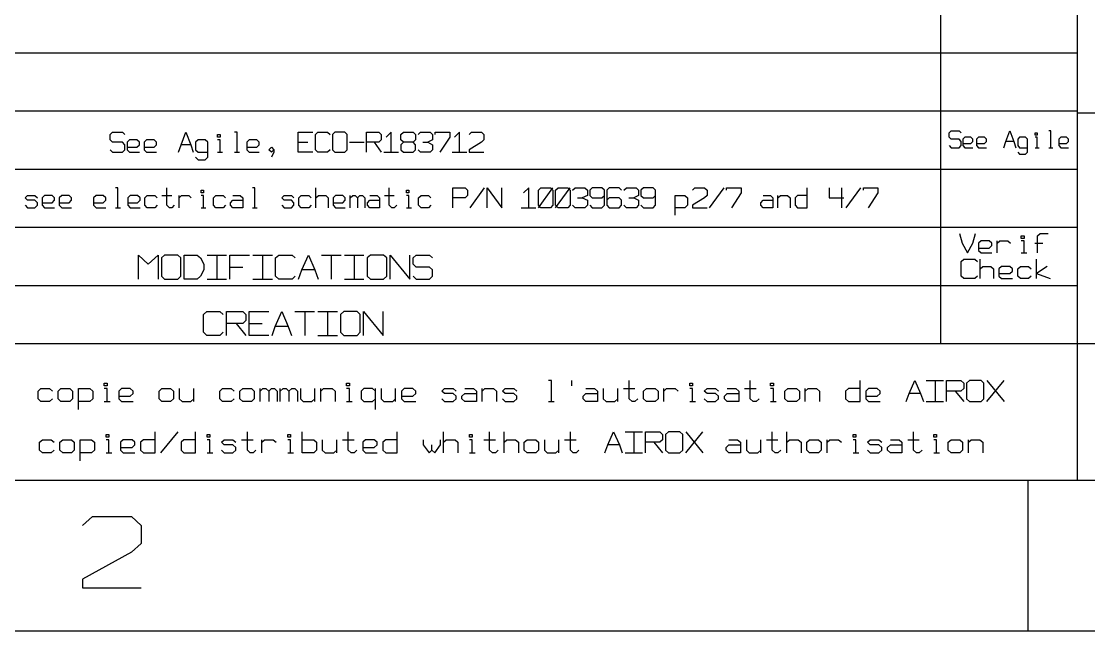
# Model space of a CAD drawing. Extents: x -262 to 926, y -118 to 722.
# Drawn here: x 462.1 to 638.6, y -118.3 to -17.5 of the extents above; entities that cross this region are included whole.
import ezdxf

# ---------------------------------------------------------------- set-up
doc = ezdxf.new("R2010")
doc.units = 0
doc.layers.add('1', color=1, linetype='CONTINUOUS')

msp = doc.modelspace()

# ---------------------------------------------------------------- linework, layer by layer
at = {"layer": '1'}
for p, q in [((614.18, -70.8), (614.18, 65.02)), ((636.8, -93.43), (636.8, 65.02)), ((353.88, -22.7), (636.8, -22.7)), ((353.88, -32.3), (636.8, -32.3)), ((636.8, -32.6), (899.93, -32.6)), ((476.8, -36.23), (477.2, -35.83)), ((476.8, -37.08), (476.8, -36.23)), ((477.2, -35.83), (478.83, -35.83)), ((478.83, -35.83), (479.23, -36.23)), ((488.53, -37.9), (489.33, -35.83)), ((489.33, -35.83), (490.13, -37.9)), ((494.58, -36.65), (494.58, -36.23)), ((494.58, -36.23), (494.98, -36.23)), ((494.98, -36.65), (494.58, -36.65)), ((494.98, -36.23), (494.98, -36.65)), ((497.8, -35.83), (497.4, -35.83)), ((497.8, -39.13), (497.8, -35.83)), ((507.93, -39.13), (507.93, -35.83)), ((507.93, -35.83), (510.35, -35.83)), ((510.75, -36.23), (511.15, -35.83)), ((510.75, -38.73), (510.75, -36.23)), ((511.15, -35.83), (512.78, -35.83)), ((512.78, -35.83), (513.18, -36.23)), ((513.98, -35.83), (513.58, -36.23)), ((513.58, -36.23), (513.58, -38.73)), ((515.6, -35.83), (513.98, -35.83)), ((516, -36.23), (515.6, -35.83)), ((516, -38.73), (516, -36.23)), ((519.23, -39.13), (519.23, -35.83)), ((519.23, -35.83), (521.25, -35.83)), ((521.25, -35.83), (521.65, -36.23)), ((521.65, -36.23), (521.65, -37.08)), ((523.28, -35.83), (522.48, -36.65)), ((523.28, -39.13), (523.28, -35.83)), ((524.9, -36.23), (525.3, -35.83)), ((524.9, -37.08), (524.9, -36.23)), ((525.3, -35.83), (526.9, -35.83)), ((526.9, -35.83), (527.33, -36.23)), ((527.33, -36.23), (527.33, -37.08)), ((527.73, -36.23), (528.13, -35.83)), ((528.13, -35.83), (529.75, -35.83)), ((529.75, -35.83), (530.15, -36.23)), ((530.15, -36.23), (530.15, -37.08)), ((530.55, -36.23), (530.55, -35.83)), ((530.55, -35.83), (532.98, -35.83)), ((532.98, -36.65), (531.35, -39.13)), ((532.98, -35.83), (532.98, -36.65)), ((534.6, -35.83), (533.78, -36.65)), ((534.6, -39.13), (534.6, -35.83)), ((536.2, -36.23), (536.6, -35.83)), ((536.6, -35.83), (538.23, -35.83)), ((538.23, -35.83), (538.63, -36.23)), ((538.63, -36.23), (538.63, -37.08)), ((615.58, -35.93), (615.9, -35.58)), ((615.58, -36.65), (615.58, -35.93)), ((615.9, -37), (615.58, -36.65)), ((615.9, -35.58), (617.2, -35.58)), ((617.2, -37), (615.9, -37)), ((617.2, -35.58), (617.53, -35.93)), ((617.53, -37.35), (617.2, -37)), ((618.18, -36.65), (617.85, -37)), ((617.85, -37), (617.85, -38.05)), ((619.15, -36.65), (618.18, -36.65)), ((619.48, -37), (619.15, -36.65)), ((619.48, -37.35), (619.48, -37)), ((620.43, -36.65), (620.1, -37)), ((620.1, -37), (620.1, -38.05)), ((621.4, -36.65), (620.43, -36.65)), ((621.73, -37), (621.4, -36.65)), ((621.73, -37.35), (621.73, -37)), ((624.95, -37.35), (625.6, -35.58)), ((625.6, -35.58), (626.25, -37.35)), ((627.23, -36.65), (626.9, -37)), ((626.9, -37), (626.9, -38.05)), ((628.2, -36.65), (627.23, -36.65)), ((628.53, -37), (628.2, -36.65)), ((628.53, -39.13), (628.53, -37)), ((629.8, -36.3), (629.8, -35.93)), ((629.8, -35.93), (630.13, -35.93)), ((630.13, -36.3), (629.8, -36.3)), ((630.13, -36.65), (629.8, -36.65)), ((630.13, -35.93), (630.13, -36.3)), ((630.13, -38.43), (630.13, -36.65)), ((632.4, -35.58), (632.08, -35.58)), ((632.4, -38.43), (632.4, -35.58)), ((634.03, -36.65), (633.7, -37)), ((633.7, -37), (633.7, -38.05)), ((634.98, -36.65), (634.03, -36.65)), ((635.3, -37), (634.98, -36.65)), ((635.3, -37.35), (635.3, -37)), ((477.2, -37.48), (476.8, -37.08)), ((476.8, -38.73), (477.2, -39.13)), ((478.83, -37.48), (477.2, -37.48)), ((479.23, -37.9), (478.83, -37.48)), ((478.83, -39.13), (479.23, -38.73)), ((479.23, -38.73), (479.23, -37.9)), ((480.03, -37.08), (479.63, -37.48)), ((479.63, -37.48), (479.63, -38.73)), ((479.63, -38.3), (481.25, -38.3)), ((479.63, -38.73), (480.03, -39.13)), ((481.25, -37.08), (480.03, -37.08)), ((481.65, -37.48), (481.25, -37.08)), ((481.25, -38.3), (481.65, -37.9)), ((481.65, -37.9), (481.65, -37.48)), ((482.85, -37.08), (482.45, -37.48)), ((482.45, -37.48), (482.45, -38.73)), ((482.45, -38.3), (484.08, -38.3)), ((482.45, -38.73), (482.85, -39.13)), ((484.08, -37.08), (482.85, -37.08)), ((484.48, -37.48), (484.08, -37.08)), ((484.08, -38.3), (484.48, -37.9)), ((484.48, -37.9), (484.48, -37.48)), ((488.1, -39.13), (488.53, -37.9)), ((490.13, -37.9), (488.53, -37.9)), ((490.13, -37.9), (490.53, -39.13)), ((491.35, -37.08), (490.95, -37.48)), ((490.95, -37.48), (490.95, -38.73)), ((490.95, -38.73), (491.35, -39.13)), ((492.55, -37.08), (491.35, -37.08)), ((492.95, -37.48), (492.55, -37.08)), ((492.95, -39.95), (492.95, -37.48)), ((494.98, -37.08), (494.58, -37.08)), ((494.98, -39.13), (494.98, -37.08)), ((499.83, -37.08), (499.43, -37.48)), ((499.43, -37.48), (499.43, -38.73)), ((499.43, -38.3), (501.05, -38.3)), ((499.43, -38.73), (499.83, -39.13)), ((501.05, -37.08), (499.83, -37.08)), ((501.45, -37.48), (501.05, -37.08)), ((501.05, -38.3), (501.45, -37.9)), ((501.45, -37.9), (501.45, -37.48)), ((503.08, -38.73), (503.48, -38.3)), ((503.48, -39.13), (503.08, -38.73)), ((503.48, -38.3), (503.88, -38.73)), ((503.88, -38.73), (503.48, -39.13)), ((503.88, -38.73), (503.88, -39.13)), ((507.93, -37.48), (509.53, -37.48)), ((511.15, -39.13), (510.75, -38.73)), ((513.18, -38.73), (512.78, -39.13)), ((513.58, -38.73), (513.98, -39.13)), ((515.6, -39.13), (516, -38.73)), ((516.4, -37.48), (518.83, -37.48)), ((521.25, -37.48), (519.23, -37.48)), ((520.45, -37.48), (521.65, -39.13)), ((521.65, -37.08), (521.25, -37.48)), ((525.3, -37.48), (524.9, -37.08)), ((525.3, -37.48), (524.9, -37.9)), ((524.9, -37.9), (524.9, -38.73)), ((524.9, -38.73), (525.3, -39.13)), ((526.9, -37.48), (525.3, -37.48)), ((527.33, -37.08), (526.9, -37.48)), ((527.33, -37.9), (526.9, -37.48)), ((526.9, -39.13), (527.33, -38.73)), ((527.33, -38.73), (527.33, -37.9)), ((528.13, -39.13), (527.73, -38.73)), ((528.53, -37.48), (529.33, -37.48)), ((530.15, -37.08), (529.33, -37.48)), ((529.33, -37.48), (530.15, -37.9)), ((530.15, -38.73), (529.75, -39.13)), ((530.15, -37.9), (530.15, -38.73)), ((538.23, -37.48), (536.2, -38.73)), ((536.2, -38.73), (536.2, -39.13)), ((538.63, -37.08), (538.23, -37.48)), ((615.58, -38.05), (615.9, -38.43)), ((615.9, -38.43), (617.2, -38.43)), ((617.2, -38.43), (617.53, -38.05)), ((617.53, -38.05), (617.53, -37.35)), ((617.85, -37.7), (619.15, -37.7)), ((617.85, -38.05), (618.18, -38.43)), ((618.18, -38.43), (619.48, -38.43)), ((619.15, -37.7), (619.48, -37.35)), ((620.1, -37.7), (621.4, -37.7)), ((620.1, -38.05), (620.43, -38.43)), ((620.43, -38.43), (621.73, -38.43)), ((621.4, -37.7), (621.73, -37.35)), ((624.63, -38.43), (624.95, -37.35)), ((626.25, -37.35), (624.95, -37.35)), ((626.25, -37.35), (626.58, -38.43)), ((626.9, -38.05), (627.23, -38.43)), ((627.23, -38.43), (628.53, -38.43)), ((629.8, -38.43), (630.45, -38.43)), ((632.08, -38.43), (632.73, -38.43)), ((633.7, -37.7), (634.98, -37.7)), ((633.7, -38.05), (634.03, -38.43)), ((634.03, -38.43), (635.3, -38.43)), ((634.98, -37.7), (635.3, -37.35)), ((477.2, -39.13), (478.83, -39.13)), ((480.03, -39.13), (481.65, -39.13)), ((482.85, -39.13), (484.48, -39.13)), ((490.95, -39.95), (491.35, -40.38)), ((491.35, -39.13), (492.95, -39.13)), ((491.35, -40.38), (492.55, -40.38)), ((492.55, -40.38), (492.95, -39.95)), ((494.58, -39.13), (495.38, -39.13)), ((497.4, -39.13), (498.23, -39.13)), ((499.83, -39.13), (501.45, -39.13)), ((503.88, -39.13), (503.48, -39.95)), ((510.35, -39.13), (507.93, -39.13)), ((512.78, -39.13), (511.15, -39.13)), ((513.98, -39.13), (515.6, -39.13)), ((522.05, -39.13), (524.48, -39.13)), ((525.3, -39.13), (526.9, -39.13)), ((529.75, -39.13), (528.13, -39.13)), ((533.38, -39.13), (535.8, -39.13)), ((536.2, -39.13), (538.63, -39.13)), ((626.9, -39.13), (627.23, -39.48)), ((627.23, -39.48), (628.2, -39.48)), ((628.2, -39.48), (628.53, -39.13)), ((353.88, -41.93), (636.8, -41.93)), ((478.1, -45.03), (477.7, -45.03)), ((478.1, -48.33), (478.1, -45.03)), ((486.2, -47.93), (486.2, -45.03)), ((491.85, -45.85), (491.85, -45.45)), ((491.85, -45.45), (492.25, -45.45)), ((492.25, -45.85), (491.85, -45.85)), ((492.25, -45.45), (492.25, -45.85)), ((500.75, -45.03), (500.35, -45.03)), ((500.75, -48.33), (500.75, -45.03)), ((510.85, -48.33), (510.85, -45.03)), ((522.98, -47.93), (522.98, -45.03)), ((525.8, -45.85), (525.8, -45.45)), ((525.8, -45.45), (526.2, -45.45)), ((526.2, -45.85), (525.8, -45.85)), ((526.2, -45.45), (526.2, -45.85)), ((533.48, -48.33), (533.48, -45.03)), ((533.48, -45.03), (535.5, -45.03)), ((535.5, -45.03), (535.9, -45.45)), ((535.9, -45.45), (535.9, -46.28)), ((536.33, -48.33), (538.75, -45.03)), ((539.15, -48.33), (539.15, -45.03)), ((539.15, -45.03), (541.58, -48.33)), ((541.58, -48.33), (541.58, -45.03)), ((546.03, -45.03), (545.2, -45.85)), ((546.03, -48.33), (546.03, -45.03)), ((547.63, -45.45), (548.03, -45.03)), ((547.63, -48.33), (550.05, -45.03)), ((547.63, -47.93), (547.63, -45.45)), ((548.03, -45.03), (549.65, -45.03)), ((549.65, -45.03), (550.05, -45.45)), ((550.05, -45.45), (550.05, -47.93)), ((550.45, -45.45), (550.88, -45.03)), ((550.45, -48.33), (552.88, -45.03)), ((550.45, -47.93), (550.45, -45.45)), ((550.88, -45.03), (552.48, -45.03)), ((552.48, -45.03), (552.88, -45.45)), ((552.88, -45.45), (552.88, -47.93)), ((553.3, -45.45), (553.7, -45.03)), ((553.7, -45.03), (555.3, -45.03)), ((555.3, -45.03), (555.73, -45.45)), ((555.73, -45.45), (555.73, -46.28)), ((556.53, -45.03), (556.13, -45.45)), ((556.13, -45.45), (556.13, -46.28)), ((558.15, -45.03), (556.53, -45.03)), ((558.55, -45.45), (558.15, -45.03)), ((558.55, -47.93), (558.55, -45.45)), ((559.35, -45.03), (558.95, -45.45)), ((558.95, -45.45), (558.95, -47.93)), ((560.98, -45.03), (559.35, -45.03)), ((561.38, -45.45), (560.98, -45.03)), ((561.78, -45.45), (562.18, -45.03)), ((562.18, -45.03), (563.8, -45.03)), ((563.8, -45.03), (564.2, -45.45)), ((564.2, -45.45), (564.2, -46.28)), ((565, -45.03), (564.6, -45.45)), ((564.6, -45.45), (564.6, -46.28)), ((566.63, -45.03), (565, -45.03)), ((567.03, -45.45), (566.63, -45.03)), ((567.03, -47.93), (567.03, -45.45)), ((573.1, -45.45), (573.5, -45.03)), ((573.5, -45.03), (575.13, -45.03)), ((575.13, -45.03), (575.53, -45.45)), ((575.53, -45.45), (575.53, -46.28)), ((575.93, -48.33), (578.35, -45.03)), ((578.75, -45.45), (578.75, -45.03)), ((578.75, -45.03), (581.18, -45.03)), ((581.18, -45.85), (579.55, -48.33)), ((581.18, -45.03), (581.18, -45.85)), ((592.1, -48.33), (592.1, -45.03)), ((595.73, -45.03), (595.73, -46.68)), ((597.75, -45.03), (597.75, -48.33)), ((598.55, -48.33), (600.98, -45.03)), ((601.38, -45.45), (601.38, -45.03)), ((601.38, -45.03), (603.8, -45.03)), ((603.8, -45.85), (602.2, -48.33)), ((603.8, -45.03), (603.8, -45.85)), ((462.75, -46.68), (463.15, -46.28)), ((463.15, -47.1), (462.75, -46.68)), ((463.15, -46.28), (464.38, -46.28)), ((464.38, -47.1), (463.15, -47.1)), ((464.38, -46.28), (464.78, -46.68)), ((464.78, -47.5), (464.38, -47.1)), ((464.78, -47.93), (464.78, -47.5)), ((465.98, -46.28), (465.58, -46.68)), ((465.58, -46.68), (465.58, -47.93)), ((465.58, -47.5), (467.2, -47.5)), ((467.2, -46.28), (465.98, -46.28)), ((467.6, -46.68), (467.2, -46.28)), ((467.2, -47.5), (467.6, -47.1)), ((467.6, -47.1), (467.6, -46.68)), ((468.83, -46.28), (468.4, -46.68)), ((468.4, -46.68), (468.4, -47.93)), ((468.4, -47.5), (470.03, -47.5)), ((470.03, -46.28), (468.83, -46.28)), ((470.43, -46.68), (470.03, -46.28)), ((470.03, -47.5), (470.43, -47.1)), ((470.43, -47.1), (470.43, -46.68)), ((474.48, -46.28), (474.08, -46.68)), ((474.08, -46.68), (474.08, -47.93)), ((474.08, -47.5), (475.68, -47.5)), ((475.68, -46.28), (474.48, -46.28)), ((476.1, -46.68), (475.68, -46.28)), ((475.68, -47.5), (476.1, -47.1)), ((476.1, -47.1), (476.1, -46.68)), ((480.13, -46.28), (479.73, -46.68)), ((479.73, -46.68), (479.73, -47.93)), ((479.73, -47.5), (481.35, -47.5)), ((481.35, -46.28), (480.13, -46.28)), ((481.75, -46.68), (481.35, -46.28)), ((481.35, -47.5), (481.75, -47.1)), ((481.75, -47.1), (481.75, -46.68)), ((482.55, -46.68), (482.95, -46.28)), ((482.55, -47.93), (482.55, -46.68)), ((482.95, -46.28), (484.18, -46.28)), ((484.18, -46.28), (484.58, -46.68)), ((485.38, -46.28), (487, -46.28)), ((488.23, -48.33), (488.23, -46.28)), ((488.23, -46.68), (488.63, -46.28)), ((488.63, -46.28), (489.83, -46.28)), ((489.83, -46.28), (490.23, -46.68)), ((492.25, -46.28), (491.85, -46.28)), ((492.25, -48.33), (492.25, -46.28)), ((493.88, -46.68), (494.28, -46.28)), ((493.88, -47.93), (493.88, -46.68)), ((494.28, -46.28), (495.5, -46.28)), ((495.5, -46.28), (495.9, -46.68)), ((496.7, -47.5), (497.1, -47.1)), ((496.7, -47.93), (496.7, -47.5)), ((497.1, -46.28), (498.33, -46.28)), ((497.1, -47.1), (498.73, -47.1)), ((498.33, -46.28), (498.73, -46.68)), ((498.73, -46.68), (498.73, -48.33)), ((505.2, -46.68), (505.6, -46.28)), ((505.6, -47.1), (505.2, -46.68)), ((505.6, -46.28), (506.8, -46.28)), ((506.8, -47.1), (505.6, -47.1)), ((506.8, -46.28), (507.2, -46.68)), ((507.2, -47.5), (506.8, -47.1)), ((507.2, -47.93), (507.2, -47.5)), ((508.03, -46.68), (508.43, -46.28)), ((508.03, -47.93), (508.03, -46.68)), ((508.43, -46.28), (509.65, -46.28)), ((509.65, -46.28), (510.05, -46.68)), ((510.85, -46.68), (511.25, -46.28)), ((511.25, -46.28), (512.48, -46.28)), ((512.48, -46.28), (512.88, -46.68)), ((512.88, -46.68), (512.88, -48.33)), ((514.08, -46.28), (513.68, -46.68)), ((513.68, -46.68), (513.68, -47.93)), ((513.68, -47.5), (515.3, -47.5)), ((515.3, -46.28), (514.08, -46.28)), ((515.7, -46.68), (515.3, -46.28)), ((515.3, -47.5), (515.7, -47.1)), ((515.7, -47.1), (515.7, -46.68)), ((516.5, -48.33), (516.5, -46.28)), ((516.5, -46.68), (516.93, -46.28)), ((516.93, -46.28), (517.33, -46.28)), ((517.33, -46.28), (517.73, -46.68)), ((517.73, -46.68), (518.13, -46.28)), ((517.73, -46.68), (517.73, -48.33)), ((518.13, -46.28), (518.53, -46.28)), ((518.53, -46.28), (518.93, -46.68)), ((518.93, -46.68), (518.93, -48.33)), ((519.35, -47.5), (519.75, -47.1)), ((519.35, -47.93), (519.35, -47.5)), ((519.75, -46.28), (520.95, -46.28)), ((519.75, -47.1), (521.35, -47.1)), ((520.95, -46.28), (521.35, -46.68)), ((521.35, -46.68), (521.35, -48.33)), ((522.18, -46.28), (523.78, -46.28)), ((526.2, -46.28), (525.8, -46.28)), ((526.2, -48.33), (526.2, -46.28)), ((527.83, -46.68), (528.23, -46.28)), ((527.83, -47.93), (527.83, -46.68)), ((528.23, -46.28), (529.45, -46.28)), ((529.45, -46.28), (529.85, -46.68)), ((535.5, -46.68), (533.48, -46.68)), ((535.9, -46.28), (535.5, -46.68)), ((554.1, -46.68), (554.9, -46.68)), ((555.73, -46.28), (554.9, -46.68)), ((554.9, -46.68), (555.73, -47.1)), ((555.73, -47.1), (555.73, -47.93)), ((556.13, -46.28), (556.53, -46.68)), ((556.53, -46.68), (558.15, -46.68)), ((558.15, -46.68), (558.55, -46.28)), ((559.35, -46.68), (558.95, -47.1)), ((560.98, -46.68), (559.35, -46.68)), ((561.38, -47.1), (560.98, -46.68)), ((561.38, -47.93), (561.38, -47.1)), ((562.58, -46.68), (563.4, -46.68)), ((564.2, -46.28), (563.4, -46.68)), ((563.4, -46.68), (564.2, -47.1)), ((564.2, -47.1), (564.2, -47.93)), ((564.6, -46.28), (565, -46.68)), ((565, -46.68), (566.63, -46.68)), ((566.63, -46.68), (567.03, -46.28)), ((570.28, -49.58), (570.28, -46.28)), ((570.28, -46.28), (571.88, -46.28)), ((571.88, -46.28), (572.28, -46.68)), ((572.28, -46.68), (572.28, -47.93)), ((575.13, -46.68), (573.1, -47.93)), ((575.53, -46.28), (575.13, -46.68)), ((584.4, -47.5), (584.83, -47.1)), ((584.4, -47.93), (584.4, -47.5)), ((584.83, -46.28), (586.03, -46.28)), ((584.83, -47.1), (586.43, -47.1)), ((586.03, -46.28), (586.43, -46.68)), ((586.43, -46.68), (586.43, -48.33)), ((587.25, -48.33), (587.25, -46.28)), ((587.25, -46.68), (587.65, -46.28)), ((587.65, -46.28), (588.85, -46.28)), ((588.85, -46.28), (589.25, -46.68)), ((589.25, -46.68), (589.25, -48.33)), ((590.48, -46.28), (590.08, -46.68)), ((590.08, -46.68), (590.08, -47.93)), ((592.1, -46.28), (590.48, -46.28)), ((595.73, -46.68), (598.15, -46.68)), ((462.75, -47.93), (463.15, -48.33)), ((463.15, -48.33), (464.38, -48.33)), ((464.38, -48.33), (464.78, -47.93)), ((465.58, -47.93), (465.98, -48.33)), ((465.98, -48.33), (467.6, -48.33)), ((468.4, -47.93), (468.83, -48.33)), ((468.83, -48.33), (470.43, -48.33)), ((474.08, -47.93), (474.48, -48.33)), ((474.48, -48.33), (476.1, -48.33)), ((477.7, -48.33), (478.53, -48.33)), ((479.73, -47.93), (480.13, -48.33)), ((480.13, -48.33), (481.75, -48.33)), ((482.95, -48.33), (482.55, -47.93)), ((484.18, -48.33), (482.95, -48.33)), ((484.58, -47.93), (484.18, -48.33)), ((486.6, -48.33), (486.2, -47.93)), ((487, -48.33), (486.6, -48.33)), ((487.4, -47.93), (487, -48.33)), ((491.85, -48.33), (492.65, -48.33)), ((494.28, -48.33), (493.88, -47.93)), ((495.5, -48.33), (494.28, -48.33)), ((495.9, -47.93), (495.5, -48.33)), ((497.1, -48.33), (496.7, -47.93)), ((498.73, -48.33), (497.1, -48.33)), ((500.35, -48.33), (501.15, -48.33)), ((505.2, -47.93), (505.6, -48.33)), ((505.6, -48.33), (506.8, -48.33)), ((506.8, -48.33), (507.2, -47.93)), ((508.43, -48.33), (508.03, -47.93)), ((509.65, -48.33), (508.43, -48.33)), ((510.05, -47.93), (509.65, -48.33)), ((513.68, -47.93), (514.08, -48.33)), ((514.08, -48.33), (515.7, -48.33)), ((519.75, -48.33), (519.35, -47.93)), ((521.35, -48.33), (519.75, -48.33)), ((523.38, -48.33), (522.98, -47.93)), ((523.78, -48.33), (523.38, -48.33)), ((524.2, -47.93), (523.78, -48.33)), ((525.8, -48.33), (526.63, -48.33)), ((528.23, -48.33), (527.83, -47.93)), ((529.45, -48.33), (528.23, -48.33)), ((529.85, -47.93), (529.45, -48.33)), ((544.8, -48.33), (547.23, -48.33)), ((548.03, -48.33), (547.63, -47.93)), ((549.65, -48.33), (548.03, -48.33)), ((550.05, -47.93), (549.65, -48.33)), ((550.88, -48.33), (550.45, -47.93)), ((552.48, -48.33), (550.88, -48.33)), ((552.88, -47.93), (552.48, -48.33)), ((553.7, -48.33), (553.3, -47.93)), ((555.3, -48.33), (553.7, -48.33)), ((555.73, -47.93), (555.3, -48.33)), ((556.13, -47.93), (556.53, -48.33)), ((556.53, -48.33), (558.15, -48.33)), ((558.15, -48.33), (558.55, -47.93)), ((558.95, -47.93), (559.35, -48.33)), ((559.35, -48.33), (560.98, -48.33)), ((560.98, -48.33), (561.38, -47.93)), ((562.18, -48.33), (561.78, -47.93)), ((563.8, -48.33), (562.18, -48.33)), ((564.2, -47.93), (563.8, -48.33)), ((564.6, -47.93), (565, -48.33)), ((565, -48.33), (566.63, -48.33)), ((566.63, -48.33), (567.03, -47.93)), ((571.88, -48.33), (570.28, -48.33)), ((572.28, -47.93), (571.88, -48.33)), ((573.1, -47.93), (573.1, -48.33)), ((573.1, -48.33), (575.53, -48.33)), ((584.83, -48.33), (584.4, -47.93)), ((586.43, -48.33), (584.83, -48.33)), ((590.08, -47.93), (590.48, -48.33)), ((590.48, -48.33), (592.1, -48.33)), ((353.88, -51.55), (636.8, -51.55)), ((617.27, -52.58), (617.72, -54.2)), ((619.5, -54.2), (619.95, -52.58)), ((630.18, -52.98), (630.63, -52.58)), ((630.63, -52.58), (631.95, -52.58)), ((617.72, -54.2), (618.62, -55.8)), ((618.62, -55.8), (619.5, -54.2)), ((620.85, -53.8), (620.4, -54.2)), ((620.4, -54.2), (620.4, -55.4)), ((622.18, -53.8), (620.85, -53.8)), ((622.63, -54.2), (622.18, -53.8)), ((622.18, -55), (622.63, -54.6)), ((622.63, -54.6), (622.63, -54.2)), ((623.5, -55.8), (623.5, -53.8)), ((623.5, -54.2), (623.95, -53.8)), ((623.95, -53.8), (625.28, -53.8)), ((625.28, -53.8), (625.73, -54.2)), ((627.5, -53.4), (627.5, -52.98)), ((627.5, -52.98), (627.95, -52.98)), ((627.95, -53.4), (627.5, -53.4)), ((627.95, -53.8), (627.5, -53.8)), ((627.95, -52.98), (627.95, -53.4)), ((627.95, -55.8), (627.95, -53.8)), ((629.73, -54.2), (631.08, -54.2)), ((630.18, -55.8), (630.18, -52.98)), ((481.48, -60.13), (481.48, -56.18)), ((481.48, -56.18), (483.1, -57.65)), ((483.1, -57.65), (484.73, -56.18)), ((484.73, -56.18), (484.73, -60.13)), ((485.8, -56.18), (485.28, -56.65)), ((487.98, -56.18), (485.8, -56.18)), ((488.5, -56.65), (487.98, -56.18)), ((489.05, -60.13), (489.05, -56.18)), ((489.05, -56.18), (491.2, -56.18)), ((491.2, -56.18), (491.75, -56.65)), ((492.83, -56.18), (496.08, -56.18)), ((494.45, -56.18), (494.45, -60.13)), ((496.63, -60.13), (496.63, -56.18)), ((496.63, -56.18), (499.85, -56.18)), ((500.4, -56.18), (503.65, -56.18)), ((502.03, -56.18), (502.03, -60.13)), ((504.18, -56.65), (504.73, -56.18)), ((504.73, -56.18), (506.9, -56.18)), ((506.9, -56.18), (507.43, -56.65)), ((508.5, -58.63), (509.6, -56.18)), ((509.6, -56.18), (510.68, -58.63)), ((511.75, -56.18), (515, -56.18)), ((513.38, -56.18), (513.38, -60.13)), ((515.55, -56.18), (518.78, -56.18)), ((517.15, -56.18), (517.15, -60.13)), ((519.88, -56.18), (519.33, -56.65)), ((522.03, -56.18), (519.88, -56.18)), ((522.58, -56.65), (522.03, -56.18)), ((523.1, -60.13), (523.1, -56.18)), ((523.1, -56.18), (526.35, -60.13)), ((526.35, -60.13), (526.35, -56.18)), ((526.9, -56.65), (527.43, -56.18)), ((527.43, -56.18), (529.6, -56.18)), ((529.6, -56.18), (530.13, -56.65)), ((620.4, -55), (622.18, -55)), ((620.4, -55.4), (620.85, -55.8)), ((620.85, -55.8), (622.63, -55.8)), ((627.5, -55.8), (628.4, -55.8)), ((485.28, -56.65), (485.28, -59.63)), ((488.5, -59.63), (488.5, -56.65)), ((491.75, -56.65), (492.3, -57.65)), ((492.3, -57.65), (492.3, -58.63)), ((496.63, -58.15), (498.78, -58.15)), ((504.18, -59.63), (504.18, -56.65)), ((519.33, -56.65), (519.33, -59.63)), ((522.58, -59.63), (522.58, -56.65)), ((526.9, -57.65), (526.9, -56.65)), ((527.43, -58.15), (526.9, -57.65)), ((529.6, -58.15), (527.43, -58.15)), ((530.13, -58.63), (529.6, -58.15)), ((617.58, -57.23), (618, -56.83)), ((617.58, -59.63), (617.58, -57.23)), ((618, -56.83), (619.8, -56.83)), ((619.8, -56.83), (620.23, -57.23)), ((620.68, -60.03), (620.68, -56.83)), ((620.68, -58.43), (621.13, -58.03)), ((621.13, -58.03), (622.45, -58.03)), ((622.45, -58.03), (622.9, -58.43)), ((624.23, -58.03), (623.8, -58.43)), ((625.58, -58.03), (624.23, -58.03)), ((626.03, -58.43), (625.58, -58.03)), ((626.9, -58.43), (627.35, -58.03)), ((627.35, -58.03), (628.68, -58.03)), ((628.68, -58.03), (629.13, -58.43)), ((630.03, -60.03), (630.03, -56.83)), ((631.8, -58.03), (630.03, -59.23)), ((485.28, -59.63), (485.8, -60.13)), ((487.98, -60.13), (488.5, -59.63)), ((491.75, -59.63), (491.2, -60.13)), ((492.3, -58.63), (491.75, -59.63)), ((504.73, -60.13), (504.18, -59.63)), ((507.43, -59.63), (506.9, -60.13)), ((507.98, -60.13), (508.5, -58.63)), ((510.68, -58.63), (508.5, -58.63)), ((510.68, -58.63), (511.23, -60.13)), ((519.33, -59.63), (519.88, -60.13)), ((522.03, -60.13), (522.58, -59.63)), ((526.9, -59.63), (527.43, -60.13)), ((529.6, -60.13), (530.13, -59.63)), ((530.13, -59.63), (530.13, -58.63)), ((618, -60.03), (617.58, -59.63)), ((620.23, -59.63), (619.8, -60.03)), ((622.9, -58.43), (622.9, -60.03)), ((623.8, -58.43), (623.8, -59.63)), ((623.8, -59.23), (625.58, -59.23)), ((623.8, -59.63), (624.23, -60.03)), ((625.58, -59.23), (626.03, -58.83)), ((626.03, -58.83), (626.03, -58.43)), ((626.9, -59.63), (626.9, -58.43)), ((627.35, -60.03), (626.9, -59.63)), ((629.13, -59.63), (628.68, -60.03)), ((630.03, -59.23), (632.25, -60.03)), ((353.88, -61.18), (636.8, -61.18)), ((485.8, -60.13), (487.98, -60.13)), ((491.2, -60.13), (489.05, -60.13)), ((492.83, -60.13), (496.08, -60.13)), ((500.4, -60.13), (503.65, -60.13)), ((506.9, -60.13), (504.73, -60.13)), ((515.55, -60.13), (518.78, -60.13)), ((519.88, -60.13), (522.03, -60.13)), ((527.43, -60.13), (529.6, -60.13)), ((619.8, -60.03), (618, -60.03)), ((624.23, -60.03), (626.03, -60.03)), ((628.68, -60.03), (627.35, -60.03)), ((492.23, -66), (492.78, -65.5)), ((492.23, -68.95), (492.23, -66)), ((492.78, -65.5), (494.93, -65.5)), ((494.93, -65.5), (495.48, -66)), ((496.03, -69.45), (496.03, -65.5)), ((496.03, -65.5), (498.73, -65.5)), ((498.73, -65.5), (499.25, -66)), ((499.25, -66.98), (498.73, -67.48)), ((499.25, -66), (499.25, -66.98)), ((499.8, -69.45), (499.8, -65.5)), ((499.8, -65.5), (503.05, -65.5)), ((504.13, -67.98), (505.2, -65.5)), ((505.2, -65.5), (506.28, -67.98)), ((507.38, -65.5), (510.6, -65.5)), ((509, -65.5), (509, -69.45)), ((511.15, -65.5), (514.4, -65.5)), ((512.78, -65.5), (512.78, -69.45)), ((515.48, -65.5), (514.93, -66)), ((514.93, -66), (514.93, -68.95)), ((517.65, -65.5), (515.48, -65.5)), ((518.18, -66), (517.65, -65.5)), ((518.18, -68.95), (518.18, -66)), ((518.73, -69.45), (518.73, -65.5)), ((518.73, -65.5), (521.98, -69.45)), ((521.98, -69.45), (521.98, -65.5)), ((498.73, -67.48), (496.03, -67.48)), ((497.63, -67.48), (499.25, -69.45)), ((499.8, -67.48), (501.95, -67.48)), ((503.58, -69.45), (504.13, -67.98)), ((506.28, -67.98), (504.13, -67.98)), ((506.28, -67.98), (506.83, -69.45)), ((492.78, -69.45), (492.23, -68.95)), ((494.93, -69.45), (492.78, -69.45)), ((495.48, -68.95), (494.93, -69.45)), ((503.05, -69.45), (499.8, -69.45)), ((511.15, -69.45), (514.4, -69.45)), ((514.93, -68.95), (515.48, -69.45)), ((515.48, -69.45), (517.65, -69.45)), ((517.65, -69.45), (518.18, -68.95)), ((353.88, -70.8), (899.93, -70.8)), ((475.83, -77.8), (475.83, -77.35)), ((475.83, -77.35), (476.33, -77.35)), ((476.33, -77.35), (476.33, -77.8)), ((515.9, -77.8), (515.9, -77.35)), ((515.9, -77.35), (516.38, -77.35)), ((516.38, -77.35), (516.38, -77.8)), ((549.78, -76.93), (549.3, -76.93)), ((549.78, -80.4), (549.78, -76.93)), ((553.1, -76.93), (553.1, -77.8)), ((562.65, -79.98), (562.65, -76.93)), ((572.68, -77.8), (572.68, -77.35)), ((572.68, -77.35), (573.15, -77.35)), ((573.15, -77.35), (573.15, -77.8)), ((582.68, -79.98), (582.68, -76.93)), ((586.03, -77.8), (586.03, -77.35)), ((586.03, -77.35), (586.5, -77.35)), ((586.5, -77.35), (586.5, -77.8)), ((600.83, -80.4), (600.83, -76.93)), ((608.93, -79.1), (609.88, -76.93)), ((609.88, -76.93), (610.83, -79.1)), ((611.78, -76.93), (614.65, -76.93)), ((613.23, -76.93), (613.23, -80.4)), ((615.13, -80.4), (615.13, -76.93)), ((615.13, -76.93), (617.5, -76.93)), ((617.5, -76.93), (617.98, -77.35)), ((617.98, -77.35), (617.98, -78.23)), ((618.95, -76.93), (618.45, -77.35)), ((618.45, -77.35), (618.45, -79.98)), ((620.85, -76.93), (618.95, -76.93)), ((621.33, -77.35), (620.85, -76.93)), ((621.33, -79.98), (621.33, -77.35)), ((621.8, -80.4), (624.68, -76.93)), ((621.8, -76.93), (624.68, -80.4)), ((464.88, -78.68), (465.35, -78.23)), ((464.88, -79.98), (464.88, -78.68)), ((465.35, -78.23), (466.78, -78.23)), ((466.78, -78.23), (467.25, -78.68)), ((468.2, -78.68), (468.68, -78.23)), ((468.2, -79.98), (468.2, -78.68)), ((468.68, -78.23), (470.13, -78.23)), ((470.13, -78.23), (470.6, -78.68)), ((470.6, -78.68), (470.6, -79.98)), ((471.55, -81.7), (471.55, -78.23)), ((471.55, -78.23), (473.45, -78.23)), ((473.45, -78.23), (473.93, -78.68)), ((473.93, -78.68), (473.93, -79.98)), ((476.33, -77.8), (475.83, -77.8)), ((476.33, -78.23), (475.83, -78.23)), ((476.33, -80.4), (476.33, -78.23)), ((478.7, -78.23), (478.23, -78.68)), ((478.23, -78.68), (478.23, -79.98)), ((480.13, -78.23), (478.7, -78.23)), ((480.6, -78.68), (480.13, -78.23)), ((480.13, -79.53), (480.6, -79.1)), ((480.6, -79.1), (480.6, -78.68)), ((484.9, -78.68), (485.38, -78.23)), ((484.9, -79.98), (484.9, -78.68)), ((485.38, -78.23), (486.8, -78.23)), ((486.8, -78.23), (487.28, -78.68)), ((487.28, -78.68), (487.28, -79.98)), ((488.25, -78.23), (488.25, -79.98)), ((490.63, -80.4), (490.63, -78.23)), ((494.93, -78.68), (495.4, -78.23)), ((494.93, -79.98), (494.93, -78.68)), ((495.4, -78.23), (496.83, -78.23)), ((496.83, -78.23), (497.3, -78.68)), ((498.25, -78.68), (498.73, -78.23)), ((498.25, -79.98), (498.25, -78.68)), ((498.73, -78.23), (500.18, -78.23)), ((500.18, -78.23), (500.65, -78.68)), ((500.65, -78.68), (500.65, -79.98)), ((501.6, -80.4), (501.6, -78.23)), ((501.6, -78.68), (502.08, -78.23)), ((502.08, -78.23), (502.55, -78.23)), ((502.55, -78.23), (503.03, -78.68)), ((503.03, -78.68), (503.5, -78.23)), ((503.03, -78.68), (503.03, -80.4)), ((503.5, -78.23), (503.98, -78.23)), ((503.98, -78.23), (504.45, -78.68)), ((504.45, -78.68), (504.45, -80.4)), ((504.93, -80.4), (504.93, -78.23)), ((504.93, -78.68), (505.4, -78.23)), ((505.4, -78.23), (505.9, -78.23)), ((505.9, -78.23), (506.38, -78.68)), ((506.38, -78.68), (506.85, -78.23)), ((506.38, -78.68), (506.38, -80.4)), ((506.85, -78.23), (507.33, -78.23)), ((507.33, -78.23), (507.8, -78.68)), ((507.8, -78.68), (507.8, -80.4)), ((508.28, -78.23), (508.28, -79.98)), ((510.65, -80.4), (510.65, -78.23)), ((511.63, -80.4), (511.63, -78.23)), ((511.63, -78.68), (512.1, -78.23)), ((512.1, -78.23), (513.53, -78.23)), ((513.53, -78.23), (514, -78.68)), ((514, -78.68), (514, -80.4)), ((516.38, -77.8), (515.9, -77.8)), ((516.38, -78.23), (515.9, -78.23)), ((516.38, -80.4), (516.38, -78.23)), ((518.78, -78.23), (518.3, -78.68)), ((518.3, -78.68), (518.3, -79.98)), ((520.2, -78.23), (518.78, -78.23)), ((520.68, -78.68), (520.2, -78.23)), ((520.68, -81.7), (520.68, -78.23)), ((521.63, -78.23), (521.63, -79.98)), ((524.03, -80.4), (524.03, -78.23)), ((525.45, -78.23), (524.98, -78.68)), ((524.98, -78.68), (524.98, -79.98)), ((526.88, -78.23), (525.45, -78.23)), ((527.35, -78.68), (526.88, -78.23)), ((526.88, -79.53), (527.35, -79.1)), ((527.35, -79.1), (527.35, -78.68)), ((531.65, -78.68), (532.13, -78.23)), ((532.13, -79.1), (531.65, -78.68)), ((532.13, -78.23), (533.55, -78.23)), ((533.55, -79.1), (532.13, -79.1)), ((533.55, -78.23), (534.03, -78.68)), ((534.03, -79.53), (533.55, -79.1)), ((534.98, -79.53), (535.48, -79.1)), ((535.48, -78.23), (536.9, -78.23)), ((535.48, -79.1), (537.38, -79.1)), ((536.9, -78.23), (537.38, -78.68)), ((537.38, -78.68), (537.38, -80.4)), ((538.33, -80.4), (538.33, -78.23)), ((538.33, -78.68), (538.8, -78.23)), ((538.8, -78.23), (540.23, -78.23)), ((540.23, -78.23), (540.7, -78.68)), ((540.7, -78.68), (540.7, -80.4)), ((541.68, -78.68), (542.15, -78.23)), ((542.15, -79.1), (541.68, -78.68)), ((542.15, -78.23), (543.58, -78.23)), ((543.58, -79.1), (542.15, -79.1)), ((543.58, -78.23), (544.05, -78.68)), ((544.05, -79.53), (543.58, -79.1)), ((555.03, -79.53), (555.5, -79.1)), ((555.5, -78.23), (556.93, -78.23)), ((555.5, -79.1), (557.4, -79.1)), ((556.93, -78.23), (557.4, -78.68)), ((557.4, -78.68), (557.4, -80.4)), ((558.35, -78.23), (558.35, -79.98)), ((560.75, -80.4), (560.75, -78.23)), ((561.7, -78.23), (563.6, -78.23)), ((565.03, -78.68), (565.53, -78.23)), ((565.03, -79.98), (565.03, -78.68)), ((565.53, -78.23), (566.95, -78.23)), ((566.95, -78.23), (567.43, -78.68)), ((567.43, -78.68), (567.43, -79.98)), ((568.38, -80.4), (568.38, -78.23)), ((568.38, -78.68), (568.85, -78.23)), ((568.85, -78.23), (570.28, -78.23)), ((570.28, -78.23), (570.75, -78.68)), ((573.15, -77.8), (572.68, -77.8)), ((573.15, -78.23), (572.68, -78.23)), ((573.15, -80.4), (573.15, -78.23)), ((575.05, -78.68), (575.53, -78.23)), ((575.53, -79.1), (575.05, -78.68)), ((575.53, -78.23), (576.95, -78.23)), ((576.95, -79.1), (575.53, -79.1)), ((576.95, -78.23), (577.45, -78.68)), ((577.45, -79.53), (576.95, -79.1)), ((578.4, -79.53), (578.88, -79.1)), ((578.88, -78.23), (580.3, -78.23)), ((578.88, -79.1), (580.78, -79.1)), ((580.3, -78.23), (580.78, -78.68)), ((580.78, -78.68), (580.78, -80.4)), ((581.73, -78.23), (583.65, -78.23)), ((586.5, -77.8), (586.03, -77.8)), ((586.5, -78.23), (586.03, -78.23)), ((586.5, -80.4), (586.5, -78.23)), ((588.4, -78.68), (588.88, -78.23)), ((588.4, -79.98), (588.4, -78.68)), ((588.88, -78.23), (590.33, -78.23)), ((590.33, -78.23), (590.8, -78.68)), ((590.8, -78.68), (590.8, -79.98)), ((591.75, -80.4), (591.75, -78.23)), ((591.75, -78.68), (592.23, -78.23)), ((592.23, -78.23), (593.65, -78.23)), ((593.65, -78.23), (594.13, -78.68)), ((594.13, -78.68), (594.13, -80.4)), ((598.9, -78.23), (598.43, -78.68)), ((598.43, -78.68), (598.43, -79.98)), ((600.83, -78.23), (598.9, -78.23)), ((602.25, -78.23), (601.78, -78.68)), ((601.78, -78.68), (601.78, -79.98)), ((603.68, -78.23), (602.25, -78.23)), ((604.15, -78.68), (603.68, -78.23)), ((603.68, -79.53), (604.15, -79.1)), ((604.15, -79.1), (604.15, -78.68)), ((608.45, -80.4), (608.93, -79.1)), ((610.83, -79.1), (608.93, -79.1)), ((610.83, -79.1), (611.3, -80.4)), ((617.5, -78.68), (615.13, -78.68)), ((616.55, -78.68), (617.98, -80.4)), ((617.98, -78.23), (617.5, -78.68)), ((465.35, -80.4), (464.88, -79.98)), ((466.78, -80.4), (465.35, -80.4)), ((467.25, -79.98), (466.78, -80.4)), ((468.68, -80.4), (468.2, -79.98)), ((470.13, -80.4), (468.68, -80.4)), ((470.6, -79.98), (470.13, -80.4)), ((473.45, -80.4), (471.55, -80.4)), ((473.93, -79.98), (473.45, -80.4)), ((475.83, -80.4), (476.8, -80.4)), ((478.23, -79.53), (480.13, -79.53)), ((478.23, -79.98), (478.7, -80.4)), ((478.7, -80.4), (480.6, -80.4)), ((485.38, -80.4), (484.9, -79.98)), ((486.8, -80.4), (485.38, -80.4)), ((487.28, -79.98), (486.8, -80.4)), ((488.25, -79.98), (488.73, -80.4)), ((488.73, -80.4), (490.15, -80.4)), ((490.15, -80.4), (490.63, -79.98)), ((495.4, -80.4), (494.93, -79.98)), ((496.83, -80.4), (495.4, -80.4)), ((497.3, -79.98), (496.83, -80.4)), ((498.73, -80.4), (498.25, -79.98)), ((500.18, -80.4), (498.73, -80.4)), ((500.65, -79.98), (500.18, -80.4)), ((508.28, -79.98), (508.75, -80.4)), ((508.75, -80.4), (510.18, -80.4)), ((510.18, -80.4), (510.65, -79.98)), ((515.9, -80.4), (516.85, -80.4)), ((518.3, -79.98), (518.78, -80.4)), ((518.78, -80.4), (520.2, -80.4)), ((520.2, -80.4), (520.68, -79.98)), ((521.63, -79.98), (522.1, -80.4)), ((522.1, -80.4), (523.55, -80.4)), ((523.55, -80.4), (524.03, -79.98)), ((524.98, -79.53), (526.88, -79.53)), ((524.98, -79.98), (525.45, -80.4)), ((525.45, -80.4), (527.35, -80.4)), ((531.65, -79.98), (532.13, -80.4)), ((532.13, -80.4), (533.55, -80.4)), ((533.55, -80.4), (534.03, -79.98)), ((534.03, -79.98), (534.03, -79.53)), ((534.98, -79.98), (534.98, -79.53)), ((535.48, -80.4), (534.98, -79.98)), ((537.38, -80.4), (535.48, -80.4)), ((541.68, -79.98), (542.15, -80.4)), ((542.15, -80.4), (543.58, -80.4)), ((543.58, -80.4), (544.05, -79.98)), ((544.05, -79.98), (544.05, -79.53)), ((549.3, -80.4), (550.25, -80.4)), ((555.03, -79.98), (555.03, -79.53)), ((555.5, -80.4), (555.03, -79.98)), ((557.4, -80.4), (555.5, -80.4)), ((558.35, -79.98), (558.83, -80.4)), ((558.83, -80.4), (560.28, -80.4)), ((560.28, -80.4), (560.75, -79.98)), ((563.13, -80.4), (562.65, -79.98)), ((563.6, -80.4), (563.13, -80.4)), ((564.08, -79.98), (563.6, -80.4)), ((565.53, -80.4), (565.03, -79.98)), ((566.95, -80.4), (565.53, -80.4)), ((567.43, -79.98), (566.95, -80.4)), ((572.68, -80.4), (573.63, -80.4)), ((575.05, -79.98), (575.53, -80.4)), ((575.53, -80.4), (576.95, -80.4)), ((576.95, -80.4), (577.45, -79.98)), ((577.45, -79.98), (577.45, -79.53)), ((578.4, -79.98), (578.4, -79.53)), ((578.88, -80.4), (578.4, -79.98)), ((580.78, -80.4), (578.88, -80.4)), ((583.18, -80.4), (582.68, -79.98)), ((583.65, -80.4), (583.18, -80.4)), ((584.13, -79.98), (583.65, -80.4)), ((586.03, -80.4), (586.98, -80.4)), ((588.88, -80.4), (588.4, -79.98)), ((590.33, -80.4), (588.88, -80.4)), ((590.8, -79.98), (590.33, -80.4)), ((598.43, -79.98), (598.9, -80.4)), ((598.9, -80.4), (600.83, -80.4)), ((601.78, -79.53), (603.68, -79.53)), ((601.78, -79.98), (602.25, -80.4)), ((602.25, -80.4), (604.15, -80.4)), ((611.78, -80.4), (614.65, -80.4)), ((618.45, -79.98), (618.95, -80.4)), ((618.95, -80.4), (620.85, -80.4)), ((620.85, -80.4), (621.33, -79.98)), ((476.13, -86.28), (476.13, -85.85)), ((476.13, -85.85), (476.6, -85.85)), ((476.6, -86.28), (476.13, -86.28)), ((476.6, -85.85), (476.6, -86.28)), ((484.23, -88.9), (484.23, -85.43)), ((485.18, -88.9), (488.05, -85.43)), ((490.9, -88.9), (490.9, -85.43)), ((492.83, -86.28), (492.83, -85.85)), ((492.83, -85.85), (493.3, -85.85)), ((493.3, -86.28), (492.83, -86.28)), ((493.3, -85.85), (493.3, -86.28)), ((499.5, -88.45), (499.5, -85.43)), ((506.18, -86.28), (506.18, -85.85)), ((506.18, -85.85), (506.65, -85.85)), ((506.65, -86.28), (506.18, -86.28)), ((506.65, -85.85), (506.65, -86.28)), ((508.55, -88.9), (508.55, -85.43)), ((516.2, -88.45), (516.2, -85.43)), ((524.3, -88.9), (524.3, -85.43)), ((531.93, -88.9), (531.93, -85.43)), ((536.23, -86.28), (536.23, -85.85)), ((536.23, -85.85), (536.7, -85.85)), ((536.7, -86.28), (536.23, -86.28)), ((536.7, -85.85), (536.7, -86.28)), ((539.55, -88.45), (539.55, -85.43)), ((541.95, -88.9), (541.95, -85.43)), ((552.93, -88.45), (552.93, -85.43)), ((559.13, -87.6), (560.08, -85.43)), ((560.08, -85.43), (561.03, -87.6)), ((561.98, -85.43), (564.85, -85.43)), ((563.4, -85.43), (563.4, -88.9)), ((565.33, -88.9), (565.33, -85.43)), ((565.33, -85.43), (567.7, -85.43)), ((567.7, -85.43), (568.18, -85.85)), ((568.18, -85.85), (568.18, -86.73)), ((569.13, -85.43), (568.65, -85.85)), ((568.65, -85.85), (568.65, -88.45)), ((571.05, -85.43), (569.13, -85.43)), ((571.53, -85.85), (571.05, -85.43)), ((571.53, -88.45), (571.53, -85.85)), ((572, -88.9), (574.85, -85.43)), ((572, -85.43), (574.85, -88.9)), ((586.3, -88.45), (586.3, -85.43)), ((588.7, -88.9), (588.7, -85.43)), ((599.67, -86.28), (599.67, -85.85)), ((599.67, -85.85), (600.15, -85.85)), ((600.15, -86.28), (599.67, -86.28)), ((600.15, -85.85), (600.15, -86.28)), ((609.67, -88.45), (609.67, -85.43)), ((613.03, -86.28), (613.03, -85.85)), ((613.03, -85.85), (613.5, -85.85)), ((613.5, -86.28), (613.03, -86.28)), ((613.5, -85.85), (613.5, -86.28)), ((465.15, -87.15), (465.63, -86.73)), ((465.15, -88.45), (465.15, -87.15)), ((465.63, -86.73), (467.05, -86.73)), ((467.05, -86.73), (467.53, -87.15)), ((468.5, -87.15), (468.98, -86.73)), ((468.5, -88.45), (468.5, -87.15)), ((468.98, -86.73), (470.4, -86.73)), ((470.4, -86.73), (470.88, -87.15)), ((470.88, -87.15), (470.88, -88.45)), ((471.83, -90.2), (471.83, -86.73)), ((471.83, -86.73), (473.73, -86.73)), ((473.73, -86.73), (474.2, -87.15)), ((474.2, -87.15), (474.2, -88.45)), ((476.6, -86.73), (476.13, -86.73)), ((476.6, -88.9), (476.6, -86.73)), ((478.98, -86.73), (478.5, -87.15)), ((478.5, -87.15), (478.5, -88.45)), ((478.5, -88.03), (480.43, -88.03)), ((480.43, -86.73), (478.98, -86.73)), ((480.9, -87.15), (480.43, -86.73)), ((480.43, -88.03), (480.9, -87.6)), ((480.9, -87.6), (480.9, -87.15)), ((482.33, -86.73), (481.85, -87.15)), ((481.85, -87.15), (481.85, -88.45)), ((484.23, -86.73), (482.33, -86.73)), ((489, -86.73), (488.53, -87.15)), ((488.53, -87.15), (488.53, -88.45)), ((490.9, -86.73), (489, -86.73)), ((493.3, -86.73), (492.83, -86.73)), ((493.3, -88.9), (493.3, -86.73)), ((495.2, -87.15), (495.68, -86.73)), ((495.68, -87.6), (495.2, -87.15)), ((495.68, -86.73), (497.1, -86.73)), ((497.1, -87.6), (495.68, -87.6)), ((497.1, -86.73), (497.58, -87.15)), ((497.58, -88.03), (497.1, -87.6)), ((497.58, -88.45), (497.58, -88.03)), ((498.55, -86.73), (500.45, -86.73)), ((501.88, -88.9), (501.88, -86.73)), ((501.88, -87.15), (502.35, -86.73)), ((502.35, -86.73), (503.78, -86.73)), ((503.78, -86.73), (504.28, -87.15)), ((506.65, -86.73), (506.18, -86.73)), ((506.65, -88.9), (506.65, -86.73)), ((508.55, -86.73), (510.48, -86.73)), ((510.48, -86.73), (510.95, -87.15)), ((510.95, -87.15), (510.95, -88.45)), ((511.9, -86.73), (511.9, -88.45)), ((514.28, -88.9), (514.28, -86.73)), ((515.23, -86.73), (517.15, -86.73)), ((519.05, -86.73), (518.58, -87.15)), ((518.58, -87.15), (518.58, -88.45)), ((518.58, -88.03), (520.48, -88.03)), ((520.48, -86.73), (519.05, -86.73)), ((520.95, -87.15), (520.48, -86.73)), ((520.48, -88.03), (520.95, -87.6)), ((520.95, -87.6), (520.95, -87.15)), ((522.4, -86.73), (521.93, -87.15)), ((521.93, -87.15), (521.93, -88.45)), ((524.3, -86.73), (522.4, -86.73)), ((528.6, -86.73), (528.6, -87.6)), ((528.6, -87.6), (529.55, -88.9)), ((530.03, -88.45), (530.03, -87.6)), ((530.5, -88.9), (531.45, -87.6)), ((531.45, -87.6), (531.45, -86.73)), ((531.93, -87.15), (532.4, -86.73)), ((532.4, -86.73), (533.85, -86.73)), ((533.85, -86.73), (534.33, -87.15)), ((534.33, -87.15), (534.33, -88.9)), ((536.7, -86.73), (536.23, -86.73)), ((536.7, -88.9), (536.7, -86.73)), ((538.6, -86.73), (540.53, -86.73)), ((541.95, -87.15), (542.43, -86.73)), ((542.43, -86.73), (543.85, -86.73)), ((543.85, -86.73), (544.33, -87.15)), ((544.33, -87.15), (544.33, -88.9)), ((545.28, -87.15), (545.78, -86.73)), ((545.28, -88.45), (545.28, -87.15)), ((545.78, -86.73), (547.2, -86.73)), ((547.2, -86.73), (547.68, -87.15)), ((547.68, -87.15), (547.68, -88.45)), ((548.63, -86.73), (548.63, -88.45)), ((551, -88.9), (551, -86.73)), ((551.98, -86.73), (553.88, -86.73)), ((558.65, -88.9), (559.13, -87.6)), ((561.03, -87.6), (559.13, -87.6)), ((561.03, -87.6), (561.5, -88.9)), ((567.7, -87.15), (565.33, -87.15)), ((566.75, -87.15), (568.18, -88.9)), ((568.18, -86.73), (567.7, -87.15)), ((578.68, -88.03), (579.15, -87.6)), ((578.68, -88.45), (578.68, -88.03)), ((579.15, -86.73), (580.58, -86.73)), ((579.15, -87.6), (581.05, -87.6)), ((580.58, -86.73), (581.05, -87.15)), ((581.05, -87.15), (581.05, -88.9)), ((582.03, -86.73), (582.03, -88.45)), ((584.4, -88.9), (584.4, -86.73)), ((585.35, -86.73), (587.25, -86.73)), ((588.7, -87.15), (589.18, -86.73)), ((589.18, -86.73), (590.6, -86.73)), ((590.6, -86.73), (591.08, -87.15)), ((591.08, -87.15), (591.08, -88.9)), ((592.03, -87.15), (592.5, -86.73)), ((592.03, -88.45), (592.03, -87.15)), ((592.5, -86.73), (593.95, -86.73)), ((593.95, -86.73), (594.42, -87.15)), ((594.42, -87.15), (594.42, -88.45)), ((595.38, -88.9), (595.38, -86.73)), ((595.38, -87.15), (595.85, -86.73)), ((595.85, -86.73), (597.27, -86.73)), ((597.27, -86.73), (597.75, -87.15)), ((600.15, -86.73), (599.67, -86.73)), ((600.15, -88.9), (600.15, -86.73)), ((602.05, -87.15), (602.52, -86.73)), ((602.52, -87.6), (602.05, -87.15)), ((602.52, -86.73), (603.95, -86.73)), ((603.95, -87.6), (602.52, -87.6)), ((603.95, -86.73), (604.42, -87.15)), ((604.42, -88.03), (603.95, -87.6)), ((604.42, -88.45), (604.42, -88.03)), ((605.4, -88.03), (605.87, -87.6)), ((605.4, -88.45), (605.4, -88.03)), ((605.87, -86.73), (607.3, -86.73)), ((605.87, -87.6), (607.77, -87.6)), ((607.3, -86.73), (607.77, -87.15)), ((607.77, -87.15), (607.77, -88.9)), ((608.72, -86.73), (610.62, -86.73)), ((613.5, -86.73), (613.03, -86.73)), ((613.5, -88.9), (613.5, -86.73)), ((615.4, -87.15), (615.88, -86.73)), ((615.4, -88.45), (615.4, -87.15)), ((615.88, -86.73), (617.33, -86.73)), ((617.33, -86.73), (617.8, -87.15)), ((617.8, -87.15), (617.8, -88.45)), ((618.75, -88.9), (618.75, -86.73)), ((618.75, -87.15), (619.22, -86.73)), ((619.22, -86.73), (620.65, -86.73)), ((620.65, -86.73), (621.12, -87.15)), ((621.12, -87.15), (621.12, -88.9)), ((465.63, -88.9), (465.15, -88.45)), ((467.05, -88.9), (465.63, -88.9)), ((467.53, -88.45), (467.05, -88.9)), ((468.98, -88.9), (468.5, -88.45)), ((470.4, -88.9), (468.98, -88.9)), ((470.88, -88.45), (470.4, -88.9)), ((473.73, -88.9), (471.83, -88.9)), ((474.2, -88.45), (473.73, -88.9)), ((476.13, -88.9), (477.08, -88.9)), ((478.5, -88.45), (478.98, -88.9)), ((478.98, -88.9), (480.9, -88.9)), ((481.85, -88.45), (482.33, -88.9)), ((482.33, -88.9), (484.23, -88.9)), ((488.53, -88.45), (489, -88.9)), ((489, -88.9), (490.9, -88.9)), ((492.83, -88.9), (493.78, -88.9)), ((495.2, -88.45), (495.68, -88.9)), ((495.68, -88.9), (497.1, -88.9)), ((497.1, -88.9), (497.58, -88.45)), ((499.98, -88.9), (499.5, -88.45)), ((500.45, -88.9), (499.98, -88.9)), ((500.93, -88.45), (500.45, -88.9)), ((506.18, -88.9), (507.13, -88.9)), ((510.48, -88.9), (508.55, -88.9)), ((510.95, -88.45), (510.48, -88.9)), ((511.9, -88.45), (512.38, -88.9)), ((512.38, -88.9), (513.8, -88.9)), ((513.8, -88.9), (514.28, -88.45)), ((516.68, -88.9), (516.2, -88.45)), ((517.15, -88.9), (516.68, -88.9)), ((517.63, -88.45), (517.15, -88.9)), ((518.58, -88.45), (519.05, -88.9)), ((519.05, -88.9), (520.95, -88.9)), ((521.93, -88.45), (522.4, -88.9)), ((522.4, -88.9), (524.3, -88.9)), ((529.55, -88.9), (530.03, -88.45)), ((530.03, -88.45), (530.5, -88.9)), ((536.23, -88.9), (537.18, -88.9)), ((540.05, -88.9), (539.55, -88.45)), ((540.53, -88.9), (540.05, -88.9)), ((541, -88.45), (540.53, -88.9)), ((545.78, -88.9), (545.28, -88.45)), ((547.2, -88.9), (545.78, -88.9)), ((547.68, -88.45), (547.2, -88.9)), ((548.63, -88.45), (549.1, -88.9)), ((549.1, -88.9), (550.53, -88.9)), ((550.53, -88.9), (551, -88.45)), ((553.4, -88.9), (552.93, -88.45)), ((553.88, -88.9), (553.4, -88.9)), ((554.35, -88.45), (553.88, -88.9)), ((561.98, -88.9), (564.85, -88.9)), ((568.65, -88.45), (569.13, -88.9)), ((569.13, -88.9), (571.05, -88.9)), ((571.05, -88.9), (571.53, -88.45)), ((579.15, -88.9), (578.68, -88.45)), ((581.05, -88.9), (579.15, -88.9)), ((582.03, -88.45), (582.5, -88.9)), ((582.5, -88.9), (583.93, -88.9)), ((583.93, -88.9), (584.4, -88.45)), ((586.78, -88.9), (586.3, -88.45)), ((587.25, -88.9), (586.78, -88.9)), ((587.75, -88.45), (587.25, -88.9)), ((592.5, -88.9), (592.03, -88.45)), ((593.95, -88.9), (592.5, -88.9)), ((594.42, -88.45), (593.95, -88.9)), ((599.67, -88.9), (600.62, -88.9)), ((602.05, -88.45), (602.52, -88.9)), ((602.52, -88.9), (603.95, -88.9)), ((603.95, -88.9), (604.42, -88.45)), ((605.87, -88.9), (605.4, -88.45)), ((607.77, -88.9), (605.87, -88.9)), ((610.15, -88.9), (609.67, -88.45)), ((610.62, -88.9), (610.15, -88.9)), ((611.12, -88.45), (610.62, -88.9)), ((613.02, -88.9), (613.97, -88.9)), ((615.88, -88.9), (615.4, -88.45)), ((617.33, -88.9), (615.88, -88.9)), ((617.8, -88.45), (617.33, -88.9)), ((-235.5, -93.43), (899.93, -93.43)), ((353.88, -93.43), (899.93, -93.43)), ((628.65, -118.33), (628.65, -93.43)), ((472.25, -100.93), (473.88, -99.45)), ((473.88, -99.45), (480.33, -99.45)), ((480.33, -99.45), (481.95, -100.93)), ((481.95, -100.93), (481.95, -103.88)), ((481.95, -103.88), (480.33, -105.35)), ((480.33, -105.35), (472.25, -109.78)), ((472.25, -109.78), (472.25, -111.25)), ((472.25, -111.25), (481.95, -111.25)), ((-261.92, -118.33), (926.33, -118.33))]:
    msp.add_line(p, q, dxfattribs=at)

doc.saveas('drawing.dxf')
